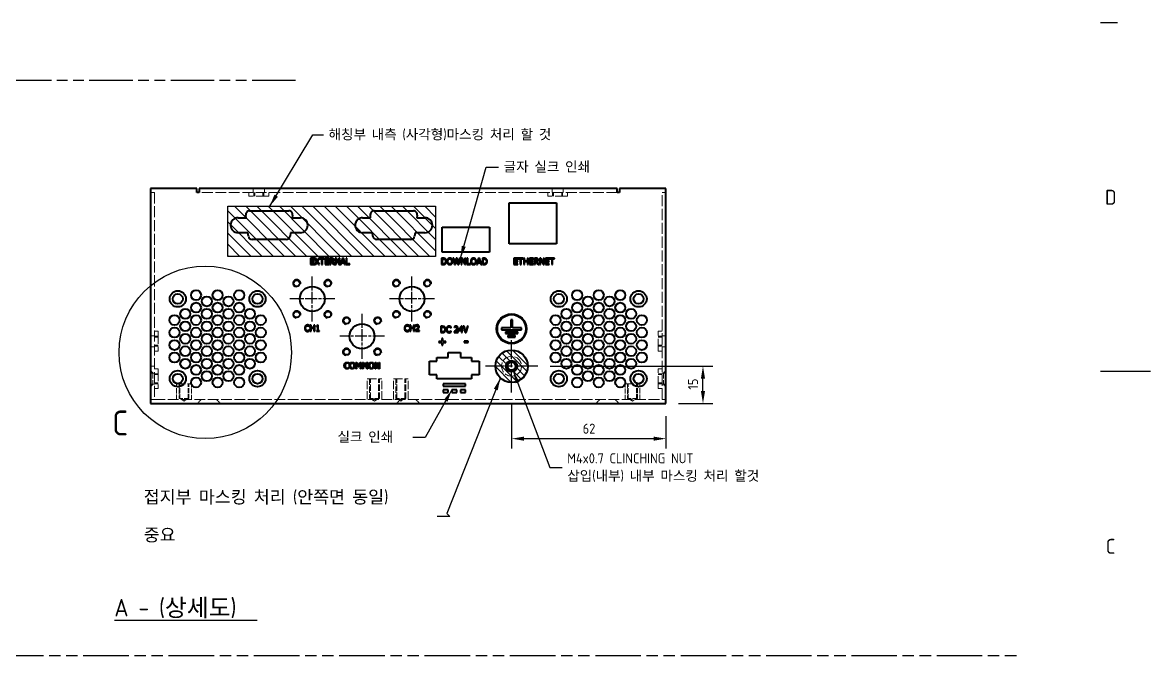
# Model space of a CAD drawing. Header units: millimetres. Extents: x 0 to 1188, y 0 to 840.
# Drawn here: x 735.2 to 1188, y 306.2 to 560 of the extents above; entities that cross this region are included whole.
import ezdxf

# ---------------------------------------------------------------- set-up
doc = ezdxf.new("R2010")
doc.units = ezdxf.units.MM
doc.header["$LTSCALE"] = 2
for name, pattern in [('CHAIN', [0.3543, 0.2362, -0.0295, 0.0591, -0.0295]), ('DASHED', [0.2067, 0.1654, -0.0413]), ('DOUBLE_DASH_CHAIN', [1.2403, 0.6614, -0.0827, 0.1654, -0.0827, 0.1654, -0.0827])]:
    doc.linetypes.add(name, pattern=pattern)
doc.layers.get('0').update_dxf_attribs({"color": 3, "lineweight": 25})
for name, color, linetype, lineweight in [('가려진 것(ISO)', 2, 'DASHED', 18), ('가시적인 것(ISO)', 3, 'Continuous', 40), ('가시적인 좁은 것(ISO)', 3, 'Continuous', 35), ('경계(ISO)', 7, 'Continuous', 25), ('기호(ISO)', 5, 'Continuous', 25), ('상세 경계(JIS)', 7, 'Continuous', 25), ('스케치 형상(ISO)', 3, 'Continuous', 25), ('중심 표식(ISO)', 1, 'Continuous', 25), ('치수(ISO)', 2, 'Continuous', 25), ('해치(ISO)', 7, 'Continuous', 18)]:
    doc.layers.add(name, color=color, linetype=linetype, lineweight=lineweight)
doc.styles.add('문자 텍스트_PSTEK_POSCO', font='isocp.shx')
doc.styles.add('부품번호텍스트_PSTEK_POSCO', font='isocp.shx')
doc.styles.add('치수 텍스트_PSTEK_POSCO', font='isocp.shx')
doc.styles.add('텍스트 스타일514', font='isocp.shx')
doc.dimstyles.new('치수_PSTEK_POSCO', dxfattribs={"dimscale": 2, "dimtxt": 2, "dimasz": 2.5, "dimexe": 2, "dimexo": 2.5, "dimgap": 1, "dimtad": 1, "dimrnd": 1e-08, "dimdsep": 46, "dimtxsty": '치수 텍스트_PSTEK_POSCO', "dimcen": 0.09, "dimdle": 10, "dimclrd": 7, "dimclre": 7, "dimclrt": 2, "dimadec": 1, "dimazin": 2, "dimtfac": 1, "dimtmove": 0, "dimatfit": 3, "dimfxl": 0, "dimtolj": 1, "dimlwd": -1, "dimlwe": -1, "dimarcsym": 0})
doc.dimstyles.new('치수_PSTEK_POSCO$7', dxfattribs={"dimscale": 2, "dimtxt": 2, "dimasz": 2.5, "dimexe": 2, "dimexo": 2.5, "dimgap": 1, "dimtad": 1, "dimrnd": 1e-08, "dimdsep": 46, "dimtxsty": '치수 텍스트_PSTEK_POSCO', "dimcen": 0.09, "dimdle": 10, "dimclrd": 7, "dimclre": 7, "dimclrt": 2, "dimadec": 1, "dimazin": 2, "dimtfac": 1, "dimtmove": 0, "dimatfit": 3, "dimfxl": 0, "dimtolj": 1, "dimlwd": -1, "dimlwe": -1, "dimarcsym": 0})

# ---------------------------------------------------------------- blocks, each defined once
blk = doc.blocks.new('경계 Default Border')
at = {"layer": '경계(ISO)'}
blk.add_line((584, 280), (587.4, 280), dxfattribs=at)
at = {"layer": '경계(ISO)', "flags": 128}
blk.add_lwpolyline([(594, 210), (584, 210)], dxfattribs=at)
at = {"layer": '경계(ISO)', "color": 2, "char_height": 3, "attachment_point": 7, "style": '문자 텍스트_PSTEK_POSCO'}
for s, insert in [('D', (584.88, 243.47)), ('C', (585.04, 173.47))]:
    blk.add_mtext(s, dxfattribs=dict(at, insert=insert))
blk = doc.blocks.new('*D49')
at = {"layer": 'Defpoints', "color": 0}
for p in [(931.51, 411.68), (993.51, 407.18), (993.51, 393.13)]:
    blk.add_point(p, dxfattribs=at)
at = {"layer": '치수(ISO)', "color": 7}
for p, q in [((931.51, 406.68), (931.51, 389.13)), ((993.51, 402.18), (993.51, 389.13)), ((936.51, 393.13), (988.51, 393.13))]:
    blk.add_line(p, q, dxfattribs=at)
for points in [[(936.51, 393.96), (936.51, 392.29), (931.51, 393.13)], [(988.51, 393.96), (988.51, 392.29), (993.51, 393.13)]]:
    blk.add_solid(points, dxfattribs=at)
at = {"layer": '치수(ISO)', "color": 2, "insert": (960.07, 397.13), "char_height": 4, "attachment_point": 4, "style": '치수 텍스트_PSTEK_POSCO'}
blk.add_mtext('\\A1;62', dxfattribs=at)
blk = doc.blocks.new('*D53')
at = {"layer": 'Defpoints', "color": 0}
for p in [(942.01, 422.18), (1008.36, 422.18), (993.51, 407.18)]:
    blk.add_point(p, dxfattribs=at)
at = {"layer": '치수(ISO)', "color": 7}
for p, q in [((947.01, 422.18), (1012.36, 422.18)), ((1008.36, 412.18), (1008.36, 417.18)), ((998.51, 407.18), (1012.36, 407.18))]:
    blk.add_line(p, q, dxfattribs=at)
for points in [[(1007.53, 417.18), (1009.19, 417.18), (1008.36, 422.18)], [(1007.53, 412.18), (1009.19, 412.18), (1008.36, 407.18)]]:
    blk.add_solid(points, dxfattribs=at)
at = {"layer": '치수(ISO)', "color": 2, "insert": (1004.36, 412.8), "char_height": 4, "attachment_point": 4, "rotation": 90, "style": '치수 텍스트_PSTEK_POSCO'}
blk.add_mtext('\\A1;15', dxfattribs=at)
blk = doc.blocks.new('2dDetail1')
at = {"layer": '상세 경계(JIS)'}
blk.add_circle((404.27, 213.87), 17.3, dxfattribs=at)
at = {"layer": '상세 경계(JIS)', "insert": (385.58, 197.21), "char_height": 5, "attachment_point": 7, "style": '부품번호텍스트_PSTEK_POSCO'}
blk.add_mtext('C', dxfattribs=at)

msp = doc.modelspace()

# ---------------------------------------------------------------- hatches: boundary and pattern name
at = {"layer": '해치(ISO)'}
h = msp.add_hatch(dxfattribs=at)
h.set_pattern_fill('ANSI31', color=100, scale=25.4, angle=90, style=0)
h.set_pattern_definition([(135, (0, 0), (-2.245064, -2.245064), [])])
h.paths.add_polyline_path([(901.021, 486.309), (901.021, 466.239), (817.596, 466.239), (817.596, 486.309)])
h = msp.add_hatch(dxfattribs=at)
h.set_pattern_fill('ANSI31', color=1, scale=15.24, angle=-90, style=0)
h.set_pattern_definition([(315, (0, 0), (1.3470384, 1.3470384), [])])
edge = h.paths.add_edge_path(flags=0)
edge.add_arc((931.512, 422.183), 2.25, 0, 360)
edge = h.paths.add_edge_path()
edge.add_arc((931.512, 422.183), 6.5, 0, 360)

# ---------------------------------------------------------------- linework, layer by layer
at = {"layer": '가려진 것(ISO)', "ltscale": 1.523657}
for p, q in [((788.112, 491.883), (786.512, 491.883)), ((827.762, 493.483), (827.762, 491.883)), ((832.262, 493.483), (832.262, 491.883)), ((947.762, 493.483), (947.762, 491.883)), ((952.262, 493.483), (952.262, 491.883)), ((993.512, 491.883), (991.912, 491.883)), ((788.112, 434.433), (786.512, 434.433)), ((993.512, 434.433), (991.912, 434.433)), ((788.112, 429.933), (786.512, 429.933)), ((993.512, 429.933), (991.912, 429.933)), ((786.512, 422.183), (788.112, 422.183)), ((991.912, 422.183), (993.512, 422.183)), ((788.112, 419.433), (786.512, 419.433)), ((993.512, 419.433), (991.912, 419.433)), ((788.112, 414.933), (786.512, 414.933)), ((993.512, 414.933), (991.912, 414.933)), ((786.512, 408.783), (788.112, 408.783)), ((991.912, 408.783), (993.512, 408.783))]:
    msp.add_line(p, q, dxfattribs=at)
at = {"layer": '가려진 것(ISO)', "ltscale": 13.401064}
for p, q in [((788.112, 491.883), (788.112, 408.783)), ((991.912, 408.783), (991.912, 491.883))]:
    msp.add_line(p, q, dxfattribs=at)
at = {"layer": '가려진 것(ISO)', "ltscale": 13.093622}
msp.add_line((973.912, 491.883), (806.112, 491.883), dxfattribs=at)
at = {"layer": '가려진 것(ISO)', "ltscale": 1.428422}
for p, q in [((826.012, 491.883), (826.012, 490.383)), ((828.012, 491.883), (828.012, 490.383)), ((828.391, 491.883), (828.391, 490.383)), ((831.633, 491.883), (831.633, 490.383)), ((832.012, 490.383), (832.012, 491.883)), ((834.012, 491.883), (834.012, 490.383)), ((946.012, 491.883), (946.012, 490.383)), ((948.012, 491.883), (948.012, 490.383)), ((948.391, 490.383), (948.391, 491.883)), ((951.633, 490.383), (951.633, 491.883)), ((952.012, 490.383), (952.012, 491.883)), ((954.012, 491.883), (954.012, 490.383)), ((788.112, 436.183), (789.612, 436.183)), ((991.912, 436.183), (990.412, 436.183)), ((789.612, 434.183), (788.112, 434.183)), ((788.112, 433.804), (789.612, 433.804)), ((788.112, 430.562), (789.612, 430.562)), ((788.112, 430.183), (789.612, 430.183)), ((991.912, 434.183), (990.412, 434.183)), ((990.412, 433.804), (991.912, 433.804)), ((990.412, 430.562), (991.912, 430.562)), ((990.412, 430.183), (991.912, 430.183)), ((788.112, 428.183), (789.612, 428.183)), ((991.912, 428.183), (990.412, 428.183)), ((788.112, 421.183), (789.612, 421.183)), ((991.912, 421.183), (990.412, 421.183)), ((789.612, 419.183), (788.112, 419.183)), ((788.112, 418.804), (789.612, 418.804)), ((991.912, 419.183), (990.412, 419.183)), ((990.412, 418.804), (991.912, 418.804)), ((788.112, 415.562), (789.612, 415.562)), ((788.112, 415.183), (789.612, 415.183)), ((788.112, 413.183), (789.612, 413.183)), ((990.412, 415.562), (991.912, 415.562)), ((990.412, 415.183), (991.912, 415.183)), ((991.912, 413.183), (990.412, 413.183))]:
    msp.add_line(p, q, dxfattribs=at)
at = {"layer": '가려진 것(ISO)', "ltscale": 15.198803}
for p, q in [((834.012, 490.383), (826.012, 490.383)), ((954.012, 490.383), (946.012, 490.383)), ((789.612, 436.183), (789.612, 428.183)), ((990.412, 428.183), (990.412, 436.183)), ((789.612, 421.183), (789.612, 413.183)), ((990.412, 413.183), (990.412, 421.183))]:
    msp.add_line(p, q, dxfattribs=at)
at = {"layer": '가려진 것(ISO)', "ltscale": 1.346724}
for p, q in [((787.512, 419.433), (786.512, 420.433)), ((992.512, 419.433), (993.512, 420.433)), ((787.512, 414.933), (786.512, 413.933)), ((992.512, 414.933), (993.512, 413.933))]:
    msp.add_line(p, q, dxfattribs=at)
at = {"layer": '가려진 것(ISO)', "ltscale": 6.731654}
for p, q in [((787.512, 419.433), (787.512, 414.933)), ((992.512, 419.433), (992.512, 414.933))]:
    msp.add_line(p, q, dxfattribs=at)
at = {"layer": '가려진 것(ISO)', "ltscale": 11.209118}
for p, q in [((873.562, 417.183), (879.462, 417.183)), ((884.062, 417.183), (889.962, 417.183))]:
    msp.add_line(p, q, dxfattribs=at)
at = {"layer": '가려진 것(ISO)', "ltscale": 10.159652}
for p, q in [((873.562, 408.783), (873.562, 417.183)), ((879.462, 408.783), (879.462, 417.183)), ((884.062, 408.783), (884.062, 417.183)), ((889.962, 408.783), (889.962, 417.183))]:
    msp.add_line(p, q, dxfattribs=at)
at = {"layer": '가려진 것(ISO)', "ltscale": 7.618686}
for p, q in [((874.512, 417.183), (874.512, 409.183)), ((874.891, 409.183), (874.891, 417.183)), ((878.133, 409.183), (878.133, 417.183)), ((878.512, 409.183), (878.512, 417.183)), ((885.012, 417.183), (885.012, 409.183)), ((885.391, 409.183), (885.391, 417.183)), ((888.633, 409.183), (888.633, 417.183)), ((889.012, 409.183), (889.012, 417.183))]:
    msp.add_line(p, q, dxfattribs=at)
at = {"layer": '가려진 것(ISO)', "ltscale": 10.574831}
for p, q in [((797.062, 415.183), (802.915, 415.183)), ((977.108, 415.183), (982.962, 415.183))]:
    msp.add_line(p, q, dxfattribs=at)
at = {"layer": '가려진 것(ISO)', "ltscale": 6.094929}
for p, q in [((797.062, 408.783), (797.062, 415.183)), ((982.962, 408.783), (982.962, 415.183))]:
    msp.add_line(p, q, dxfattribs=at)
at = {"layer": '가려진 것(ISO)', "ltscale": 5.71399}
for p, q in [((798.012, 415.183), (798.012, 409.183)), ((798.391, 409.183), (798.391, 415.183)), ((801.633, 409.183), (801.633, 415.183)), ((802.012, 409.183), (802.012, 415.183)), ((978.012, 415.183), (978.012, 409.183)), ((978.391, 409.183), (978.391, 415.183)), ((981.633, 409.183), (981.633, 415.183)), ((982.012, 409.183), (982.012, 415.183))]:
    msp.add_line(p, q, dxfattribs=at)
at = {"layer": '가려진 것(ISO)', "ltscale": 5.948133}
for p, q in [((802.962, 408.783), (802.962, 415.029)), ((977.062, 408.783), (977.062, 415.029))]:
    msp.add_line(p, q, dxfattribs=at)
at = {"layer": '가려진 것(ISO)', "ltscale": 12.973289}
msp.add_line((788.112, 408.783), (991.912, 408.783), dxfattribs=at)
at = {"layer": '가려진 것(ISO)', "ltscale": 5.983681}
for p, q in [((802.012, 409.183), (798.012, 409.183)), ((878.512, 409.183), (874.512, 409.183)), ((889.012, 409.183), (885.012, 409.183)), ((982.012, 409.183), (978.012, 409.183))]:
    msp.add_line(p, q, dxfattribs=at)
at = {"layer": '가려진 것(ISO)', "ltscale": 1.800898}
for p, q in [((800.012, 408.209), (798.391, 409.183)), ((800.012, 408.209), (801.633, 409.183)), ((876.512, 408.209), (874.891, 409.183)), ((876.512, 408.209), (878.133, 409.183)), ((887.012, 408.209), (885.391, 409.183)), ((887.012, 408.209), (888.633, 409.183)), ((980.012, 408.209), (978.391, 409.183)), ((980.012, 408.209), (981.633, 409.183))]:
    msp.add_line(p, q, dxfattribs=at)
at = {"layer": '가려진 것(ISO)', "ltscale": 2.154818}
for p, q in [((806.912, 408.783), (805.312, 407.183)), ((813.112, 408.783), (814.712, 407.183)), ((886.912, 408.783), (885.312, 407.183)), ((893.112, 408.783), (894.712, 407.183)), ((966.912, 408.783), (965.312, 407.183)), ((973.112, 408.783), (974.712, 407.183))]:
    msp.add_line(p, q, dxfattribs=at)
at = {"layer": '가려진 것(ISO)', "ltscale": 12.159042}
msp.add_circle((931.512, 422.183), 4, dxfattribs=at)
at = {"layer": '가시적인 것(ISO)'}
for p, q in [((805.112, 493.483), (786.512, 493.483)), ((786.512, 493.483), (786.512, 407.183)), ((805.112, 491.883), (805.112, 493.483)), ((806.112, 491.883), (805.112, 491.883)), ((806.112, 493.483), (806.112, 491.883)), ((973.912, 493.483), (806.112, 493.483)), ((973.912, 491.883), (973.912, 493.483)), ((974.912, 491.883), (973.912, 491.883)), ((974.912, 493.483), (974.912, 491.883)), ((993.512, 493.483), (974.912, 493.483)), ((993.512, 407.183), (993.512, 493.483)), ((930.612, 471.233), (930.612, 487.733)), ((930.612, 487.733), (949.612, 487.733)), ((949.612, 487.733), (949.612, 471.233)), ((821.712, 481.733), (824.946, 481.733)), ((824.946, 481.733), (824.816, 482.801)), ((826.305, 484.483), (842.118, 484.483)), ((843.607, 482.801), (843.477, 481.733)), ((843.477, 481.733), (846.712, 481.733)), ((871.712, 481.733), (874.946, 481.733)), ((874.946, 481.733), (874.816, 482.801)), ((876.305, 484.483), (892.118, 484.483)), ((893.607, 482.801), (893.477, 481.733)), ((893.477, 481.733), (896.712, 481.733)), ((825.677, 475.733), (821.712, 475.733)), ((825.851, 474.301), (825.677, 475.733)), ((842.746, 475.733), (842.572, 474.301)), ((846.712, 475.733), (842.746, 475.733)), ((875.677, 475.733), (871.712, 475.733)), ((875.851, 474.301), (875.677, 475.733)), ((892.746, 475.733), (892.572, 474.301)), ((896.712, 475.733), (892.746, 475.733)), ((903.612, 467.983), (903.612, 477.983)), ((903.612, 477.983), (922.612, 477.983)), ((922.612, 477.983), (922.612, 467.983)), ((841.083, 472.983), (827.34, 472.983)), ((891.083, 472.983), (877.34, 472.983)), ((949.612, 471.233), (930.612, 471.233)), ((922.612, 467.983), (903.612, 467.983)), ((852.298, 465.483), (850.734, 465.483)), ((850.734, 465.483), (850.734, 462.983)), ((850.734, 462.983), (852.298, 462.983)), ((851.066, 465.187), (852.298, 465.187)), ((851.066, 464.502), (851.066, 465.187)), ((852.215, 464.502), (851.066, 464.502)), ((851.066, 464.206), (852.215, 464.206)), ((851.066, 463.279), (851.066, 464.206)), ((852.298, 463.279), (851.066, 463.279)), ((852.215, 464.206), (852.215, 464.502)), ((852.298, 465.187), (852.298, 465.483)), ((852.298, 462.983), (852.298, 463.279)), ((853.22, 464.235), (852.424, 462.983)), ((852.424, 462.983), (852.782, 462.983)), ((852.448, 465.483), (853.22, 464.235)), ((852.829, 465.483), (852.448, 465.483)), ((852.782, 462.983), (853.402, 463.979)), ((853.425, 464.504), (852.829, 465.483)), ((853.402, 463.979), (854.01, 462.983)), ((854.032, 465.483), (853.425, 464.504)), ((853.609, 464.251), (854.391, 465.483)), ((854.391, 462.983), (853.609, 464.251)), ((854.01, 462.983), (854.391, 462.983)), ((854.391, 465.483), (854.032, 465.483)), ((854.403, 465.483), (854.403, 465.187)), ((856.413, 465.483), (854.403, 465.483)), ((854.403, 465.187), (855.242, 465.187)), ((855.242, 465.187), (855.242, 462.983)), ((855.242, 462.983), (855.574, 462.983)), ((855.574, 465.187), (856.413, 465.187)), ((855.574, 462.983), (855.574, 465.187)), ((856.413, 465.187), (856.413, 465.483)), ((858.23, 465.483), (856.666, 465.483)), ((856.666, 465.483), (856.666, 462.983)), ((856.666, 462.983), (858.23, 462.983)), ((856.998, 465.187), (858.23, 465.187)), ((856.998, 464.502), (856.998, 465.187)), ((858.147, 464.502), (856.998, 464.502)), ((856.998, 464.206), (858.147, 464.206)), ((856.998, 463.279), (856.998, 464.206)), ((858.23, 463.279), (856.998, 463.279)), ((858.147, 464.206), (858.147, 464.502)), ((858.23, 465.187), (858.23, 465.483)), ((858.23, 462.983), (858.23, 463.279)), ((858.595, 465.483), (858.595, 462.983)), ((859.239, 465.483), (858.595, 465.483)), ((858.595, 462.983), (858.927, 462.983)), ((858.927, 464.255), (858.927, 465.195)), ((858.927, 465.195), (859.257, 465.195)), ((859.219, 464.255), (858.927, 464.255)), ((858.927, 463.977), (859.308, 463.977)), ((858.927, 462.983), (858.927, 463.977)), ((859.308, 463.977), (860.098, 462.983)), ((860.53, 462.983), (859.64, 464.071)), ((860.098, 462.983), (860.53, 462.983)), ((860.728, 465.483), (860.728, 462.983)), ((861.2, 465.483), (860.728, 465.483)), ((860.728, 462.983), (861.038, 462.983)), ((861.038, 465.138), (862.144, 462.983)), ((861.038, 462.983), (861.038, 465.138)), ((862.207, 463.503), (861.2, 465.483)), ((862.144, 462.983), (862.517, 462.983)), ((862.207, 465.483), (862.207, 463.503)), ((862.517, 465.483), (862.207, 465.483)), ((862.517, 462.983), (862.517, 465.483)), ((863.597, 465.483), (862.754, 462.983)), ((862.754, 462.983), (863.09, 462.983)), ((863.09, 462.983), (863.317, 463.682)), ((863.317, 463.682), (864.271, 463.682)), ((863.408, 463.965), (863.793, 465.142)), ((864.18, 463.965), (863.408, 463.965)), ((864.006, 465.483), (863.597, 465.483)), ((863.793, 465.142), (864.18, 463.965)), ((864.849, 462.983), (864.006, 465.483)), ((864.271, 463.682), (864.498, 462.983)), ((864.498, 462.983), (864.849, 462.983)), ((865.086, 465.483), (865.086, 462.983)), ((865.418, 465.483), (865.086, 465.483)), ((865.086, 462.983), (866.534, 462.983)), ((865.418, 463.279), (865.418, 465.483)), ((866.534, 463.279), (865.418, 463.279)), ((866.534, 462.983), (866.534, 463.279)), ((903.416, 465.483), (903.416, 462.983)), ((903.986, 465.483), (903.416, 465.483)), ((903.416, 462.983), (903.992, 462.983)), ((903.749, 463.27), (903.749, 465.195)), ((903.749, 465.195), (904.002, 465.195)), ((904.002, 463.27), (903.749, 463.27)), ((907.973, 465.483), (908.611, 462.983)), ((908.315, 465.483), (907.973, 465.483)), ((908.817, 463.41), (908.315, 465.483)), ((908.611, 462.983), (908.979, 462.983)), ((909.316, 465.483), (908.817, 463.41)), ((908.979, 462.983), (909.474, 465.057)), ((909.654, 465.483), (909.316, 465.483)), ((909.474, 465.057), (909.982, 462.983)), ((910.157, 463.386), (909.654, 465.483)), ((909.982, 462.983), (910.355, 462.983)), ((910.657, 465.483), (910.157, 463.386)), ((910.355, 462.983), (910.983, 465.483)), ((910.983, 465.483), (910.657, 465.483)), ((911.281, 465.483), (911.281, 462.983)), ((911.753, 465.483), (911.281, 465.483)), ((911.281, 462.983), (911.591, 462.983)), ((911.591, 465.138), (912.697, 462.983)), ((911.591, 462.983), (911.591, 465.138)), ((912.76, 463.503), (911.753, 465.483)), ((912.697, 462.983), (913.07, 462.983)), ((912.76, 465.483), (912.76, 463.503)), ((913.07, 465.483), (912.76, 465.483)), ((913.07, 462.983), (913.07, 465.483)), ((913.576, 465.483), (913.576, 462.983)), ((913.909, 465.483), (913.576, 465.483)), ((913.576, 462.983), (915.025, 462.983)), ((913.909, 463.279), (913.909, 465.483)), ((915.025, 463.279), (913.909, 463.279)), ((915.025, 462.983), (915.025, 463.279)), ((918.293, 465.483), (917.45, 462.983)), ((917.45, 462.983), (917.786, 462.983)), ((917.786, 462.983), (918.013, 463.682)), ((918.013, 463.682), (918.967, 463.682)), ((918.104, 463.965), (918.489, 465.142)), ((918.876, 463.965), (918.104, 463.965)), ((918.702, 465.483), (918.293, 465.483)), ((918.489, 465.142), (918.876, 463.965)), ((919.545, 462.983), (918.702, 465.483)), ((918.967, 463.682), (919.194, 462.983)), ((919.194, 462.983), (919.545, 462.983)), ((919.782, 465.483), (919.782, 462.983)), ((920.351, 465.483), (919.782, 465.483)), ((919.782, 462.983), (920.357, 462.983)), ((920.114, 463.27), (920.114, 465.195)), ((920.114, 465.195), (920.367, 465.195)), ((920.367, 463.27), (920.114, 463.27)), ((934.052, 465.483), (932.488, 465.483)), ((932.488, 465.483), (932.488, 462.983)), ((932.488, 462.983), (934.052, 462.983)), ((932.82, 465.187), (934.052, 465.187)), ((932.82, 464.502), (932.82, 465.187)), ((933.969, 464.502), (932.82, 464.502)), ((932.82, 464.206), (933.969, 464.206)), ((932.82, 463.279), (932.82, 464.206)), ((934.052, 463.279), (932.82, 463.279)), ((933.969, 464.206), (933.969, 464.502)), ((934.052, 465.187), (934.052, 465.483)), ((934.052, 462.983), (934.052, 463.279)), ((934.161, 465.483), (934.161, 465.187)), ((936.171, 465.483), (934.161, 465.483)), ((934.161, 465.187), (935, 465.187)), ((935, 465.187), (935, 462.983)), ((935, 462.983), (935.332, 462.983)), ((935.332, 465.187), (936.171, 465.187)), ((935.332, 462.983), (935.332, 465.187)), ((936.171, 465.187), (936.171, 465.483)), ((936.424, 465.483), (936.424, 462.983)), ((936.757, 465.483), (936.424, 465.483)), ((936.424, 462.983), (936.757, 462.983)), ((936.757, 464.502), (936.757, 465.483)), ((937.907, 464.502), (936.757, 464.502)), ((936.757, 464.206), (937.907, 464.206)), ((936.757, 462.983), (936.757, 464.206)), ((937.907, 465.483), (937.907, 464.502)), ((938.24, 465.483), (937.907, 465.483)), ((937.907, 464.206), (937.907, 462.983)), ((937.907, 462.983), (938.24, 462.983)), ((938.24, 462.983), (938.24, 465.483)), ((940.31, 465.483), (938.746, 465.483)), ((938.746, 465.483), (938.746, 462.983)), ((938.746, 462.983), (940.31, 462.983)), ((939.078, 465.187), (940.31, 465.187)), ((939.078, 464.502), (939.078, 465.187)), ((940.227, 464.502), (939.078, 464.502)), ((939.078, 464.206), (940.227, 464.206)), ((939.078, 463.279), (939.078, 464.206)), ((940.31, 463.279), (939.078, 463.279)), ((940.227, 464.206), (940.227, 464.502)), ((940.31, 465.187), (940.31, 465.483)), ((940.31, 462.983), (940.31, 463.279)), ((940.675, 465.483), (940.675, 462.983)), ((941.319, 465.483), (940.675, 465.483)), ((940.675, 462.983), (941.007, 462.983)), ((941.007, 464.255), (941.007, 465.195)), ((941.007, 465.195), (941.337, 465.195)), ((941.299, 464.255), (941.007, 464.255)), ((941.007, 463.977), (941.388, 463.977)), ((941.007, 462.983), (941.007, 463.977)), ((941.388, 463.977), (942.178, 462.983)), ((942.61, 462.983), (941.72, 464.071)), ((942.178, 462.983), (942.61, 462.983)), ((942.808, 465.483), (942.808, 462.983)), ((943.28, 465.483), (942.808, 465.483)), ((942.808, 462.983), (943.118, 462.983)), ((943.118, 465.138), (944.224, 462.983)), ((943.118, 462.983), (943.118, 465.138)), ((944.287, 463.503), (943.28, 465.483)), ((944.224, 462.983), (944.597, 462.983)), ((944.287, 465.483), (944.287, 463.503)), ((944.597, 465.483), (944.287, 465.483)), ((944.597, 462.983), (944.597, 465.483)), ((946.667, 465.483), (945.103, 465.483)), ((945.103, 465.483), (945.103, 462.983)), ((945.103, 462.983), (946.667, 462.983)), ((945.436, 465.187), (946.667, 465.187)), ((945.436, 464.502), (945.436, 465.187)), ((946.584, 464.502), (945.436, 464.502)), ((945.436, 464.206), (946.584, 464.206)), ((945.436, 463.279), (945.436, 464.206)), ((946.667, 463.279), (945.436, 463.279)), ((946.584, 464.206), (946.584, 464.502)), ((946.667, 465.187), (946.667, 465.483)), ((946.667, 462.983), (946.667, 463.279)), ((946.777, 465.483), (946.777, 465.187)), ((948.787, 465.483), (946.777, 465.483)), ((946.777, 465.187), (947.616, 465.187)), ((947.616, 465.187), (947.616, 462.983)), ((947.616, 462.983), (947.948, 462.983)), ((947.948, 465.187), (948.787, 465.187)), ((947.948, 462.983), (947.948, 465.187)), ((948.787, 465.187), (948.787, 465.483)), ((931.162, 440.833), (931.162, 437.533)), ((931.862, 440.833), (931.162, 440.833)), ((931.862, 437.533), (931.862, 440.833)), ((850.362, 438.115), (850.388, 438.115)), ((850.388, 436.75), (850.364, 436.75)), ((850.388, 438.115), (850.388, 438.517)), ((850.388, 436.353), (850.388, 436.75)), ((850.698, 438.683), (850.698, 436.183)), ((851.031, 438.683), (850.698, 438.683)), ((850.698, 436.183), (851.031, 436.183)), ((851.031, 437.702), (851.031, 438.683)), ((852.181, 437.702), (851.031, 437.702)), ((851.031, 437.406), (852.181, 437.406)), ((851.031, 436.183), (851.031, 437.406)), ((852.181, 438.683), (852.181, 437.702)), ((852.514, 438.683), (852.181, 438.683)), ((852.181, 437.406), (852.181, 436.183)), ((852.181, 436.183), (852.514, 436.183)), ((852.514, 436.183), (852.514, 438.683)), ((853.146, 438.342), (853.146, 438.113)), ((853.146, 438.113), (853.599, 438.113)), ((853.146, 436.438), (853.146, 436.183)), ((853.599, 436.438), (853.146, 436.438)), ((853.146, 436.183), (854.365, 436.183)), ((853.599, 438.113), (853.599, 436.438)), ((853.922, 438.691), (853.662, 438.691)), ((853.922, 436.438), (853.922, 438.691)), ((854.365, 436.438), (853.922, 436.438)), ((854.365, 436.183), (854.365, 436.438)), ((890.362, 438.111), (890.388, 438.111)), ((890.388, 436.746), (890.364, 436.746)), ((890.388, 438.111), (890.388, 438.513)), ((890.388, 436.349), (890.388, 436.746)), ((890.698, 438.679), (890.698, 436.179)), ((891.031, 438.679), (890.698, 438.679)), ((890.698, 436.179), (891.031, 436.179)), ((891.031, 437.698), (891.031, 438.679)), ((892.181, 437.698), (891.031, 437.698)), ((891.031, 437.402), (892.181, 437.402)), ((891.031, 436.179), (891.031, 437.402)), ((892.181, 438.679), (892.181, 437.698)), ((892.514, 438.679), (892.181, 438.679)), ((892.181, 437.402), (892.181, 436.179)), ((892.181, 436.179), (892.514, 436.179)), ((892.514, 436.179), (892.514, 438.679)), ((892.949, 436.533), (892.949, 436.179)), ((892.949, 436.179), (894.491, 436.179)), ((893.002, 438.581), (893.002, 438.225)), ((893.002, 438.225), (893.02, 438.225)), ((894.491, 436.468), (893.263, 436.468)), ((894.491, 436.179), (894.491, 436.468)), ((903.114, 438.179), (903.114, 435.679)), ((903.683, 438.179), (903.114, 438.179)), ((903.114, 435.679), (903.689, 435.679)), ((903.446, 435.966), (903.446, 437.891)), ((903.446, 437.891), (903.699, 437.891)), ((903.699, 435.966), (903.446, 435.966)), ((907.174, 437.611), (907.2, 437.611)), ((907.2, 436.246), (907.176, 436.246)), ((907.2, 437.611), (907.2, 438.013)), ((907.2, 435.849), (907.2, 436.246)), ((908.513, 436.033), (908.513, 435.679)), ((908.513, 435.679), (910.054, 435.679)), ((908.565, 438.081), (908.565, 437.725)), ((908.565, 437.725), (908.584, 437.725)), ((910.054, 435.968), (908.827, 435.968)), ((910.054, 435.679), (910.054, 435.968)), ((911.392, 438.179), (910.273, 436.89)), ((910.273, 436.89), (910.273, 436.538)), ((910.273, 436.538), (911.377, 436.538)), ((910.537, 436.807), (911.377, 437.784)), ((911.377, 436.807), (910.537, 436.807)), ((911.377, 437.784), (911.377, 436.807)), ((911.377, 436.538), (911.377, 435.679)), ((911.377, 435.679), (911.699, 435.679)), ((911.699, 438.179), (911.392, 438.179)), ((911.699, 436.807), (911.699, 438.179)), ((911.997, 436.807), (911.699, 436.807)), ((911.699, 435.679), (911.699, 436.538)), ((911.699, 436.538), (911.997, 436.538)), ((911.997, 436.538), (911.997, 436.807)), ((912.068, 438.179), (912.929, 435.679)), ((912.425, 438.179), (912.068, 438.179)), ((913.118, 436.102), (912.425, 438.179)), ((912.929, 435.679), (913.288, 435.679)), ((913.811, 438.179), (913.118, 436.102)), ((913.288, 435.679), (914.149, 438.179)), ((914.149, 438.179), (913.811, 438.179)), ((927.512, 437.533), (927.512, 436.833)), ((931.162, 437.533), (927.512, 437.533)), ((927.512, 436.833), (935.512, 436.833)), ((929.012, 436.033), (929.012, 435.333)), ((934.012, 436.033), (929.012, 436.033)), ((929.012, 435.333), (934.012, 435.333)), ((935.512, 437.533), (931.862, 437.533)), ((934.012, 435.333), (934.012, 436.033)), ((935.512, 436.833), (935.512, 437.533)), ((902.367, 432.121), (902.367, 431.744)), ((903.552, 432.121), (902.367, 432.121)), ((902.367, 431.744), (903.552, 431.744)), ((903.552, 433.307), (903.552, 432.121)), ((903.944, 433.307), (903.552, 433.307)), ((903.552, 431.744), (903.552, 430.559)), ((903.552, 430.559), (903.944, 430.559)), ((903.944, 432.121), (903.944, 433.307)), ((905.129, 432.121), (903.944, 432.121)), ((903.944, 430.559), (903.944, 431.744)), ((903.944, 431.744), (905.129, 431.744)), ((905.129, 431.744), (905.129, 432.121)), ((912.521, 432.176), (912.521, 431.69)), ((914.035, 432.176), (912.521, 432.176)), ((912.521, 431.69), (914.035, 431.69)), ((914.035, 431.69), (914.035, 432.176)), ((930.012, 434.533), (930.012, 433.833)), ((933.012, 434.533), (930.012, 434.533)), ((930.012, 433.833), (933.012, 433.833)), ((933.012, 433.833), (933.012, 434.533)), ((901.562, 424.183), (901.562, 425.683)), ((901.562, 425.683), (906.012, 425.683)), ((906.012, 425.683), (906.012, 427.683)), ((906.012, 427.683), (911.012, 427.683)), ((911.012, 427.683), (911.012, 425.683)), ((911.012, 425.683), (915.462, 425.683)), ((915.462, 425.683), (915.462, 424.183)), ((866.256, 423.115), (866.23, 423.115)), ((866.232, 421.75), (866.256, 421.75)), ((866.256, 423.517), (866.256, 423.115)), ((866.256, 421.75), (866.256, 421.353)), ((869, 421.183), (869, 423.683)), ((869, 423.683), (869.453, 423.683)), ((869.309, 421.183), (869, 421.183)), ((869.956, 421.872), (869.309, 423.336)), ((869.309, 423.336), (869.309, 421.183)), ((869.453, 423.683), (870.077, 422.291)), ((870.158, 421.872), (869.956, 421.872)), ((870.077, 422.291), (870.681, 423.683)), ((870.811, 423.336), (870.158, 421.872)), ((870.681, 423.683), (871.143, 423.683)), ((870.811, 421.183), (870.811, 423.336)), ((871.143, 421.183), (870.811, 421.183)), ((871.143, 423.683), (871.143, 421.183)), ((871.649, 421.183), (871.649, 423.683)), ((871.649, 423.683), (872.103, 423.683)), ((871.959, 421.183), (871.649, 421.183)), ((872.606, 421.872), (871.959, 423.336)), ((871.959, 423.336), (871.959, 421.183)), ((872.103, 423.683), (872.727, 422.291)), ((872.808, 421.872), (872.606, 421.872)), ((872.727, 422.291), (873.331, 423.683)), ((873.461, 423.336), (872.808, 421.872)), ((873.331, 423.683), (873.793, 423.683)), ((873.461, 421.183), (873.461, 423.336)), ((873.793, 421.183), (873.461, 421.183)), ((873.793, 423.683), (873.793, 421.183)), ((876.733, 421.183), (876.733, 423.683)), ((876.733, 423.683), (877.205, 423.683)), ((877.042, 421.183), (876.733, 421.183)), ((878.149, 421.183), (877.042, 423.338)), ((877.042, 423.338), (877.042, 421.183)), ((877.205, 423.683), (878.211, 421.703)), ((878.521, 421.183), (878.149, 421.183)), ((878.211, 421.703), (878.211, 423.683)), ((878.211, 423.683), (878.521, 423.683)), ((878.521, 423.683), (878.521, 421.183)), ((898.562, 418.683), (898.562, 424.183)), ((898.562, 424.183), (901.562, 424.183)), ((915.462, 424.183), (918.462, 424.183)), ((918.462, 424.183), (918.462, 418.683)), ((901.562, 418.683), (898.562, 418.683)), ((901.562, 417.183), (901.562, 418.683)), ((915.462, 417.183), (901.562, 417.183)), ((918.462, 418.683), (915.462, 418.683)), ((915.462, 418.683), (915.462, 417.183)), ((802.915, 415.183), (802.962, 415.183)), ((802.962, 415.029), (802.962, 415.183)), ((904.012, 415.183), (904.012, 414.183)), ((913.012, 415.183), (904.012, 415.183)), ((904.012, 414.183), (913.012, 414.183)), ((904.012, 412.683), (904.012, 411.683)), ((906.012, 412.683), (904.012, 412.683)), ((906.012, 411.683), (906.012, 412.683)), ((907.512, 412.683), (907.512, 411.683)), ((909.512, 412.683), (907.512, 412.683)), ((909.512, 411.683), (909.512, 412.683)), ((911.012, 412.683), (911.012, 411.683)), ((913.012, 412.683), (911.012, 412.683)), ((913.012, 414.183), (913.012, 415.183)), ((913.012, 411.683), (913.012, 412.683)), ((977.062, 415.183), (977.108, 415.183)), ((977.062, 415.029), (977.062, 415.183)), ((904.012, 411.683), (906.012, 411.683)), ((907.512, 411.683), (909.512, 411.683)), ((911.012, 411.683), (913.012, 411.683)), ((786.512, 407.183), (993.512, 407.183))]:
    msp.add_line(p, q, dxfattribs=at)
for centre, radius in [((845.262, 455.433), 1.23), ((851.512, 449.183), 5), ((857.762, 455.433), 1.23), ((885.262, 455.433), 1.23), ((891.512, 449.183), 5), ((897.762, 455.433), 1.23), ((797.512, 449.183), 3.25), ((797.512, 449.183), 2), ((804.852, 450.683), 2), ((809.182, 448.183), 2), ((813.512, 450.683), 2), ((817.842, 448.183), 2), ((822.172, 450.683), 2), ((829.512, 449.183), 3.25), ((829.512, 449.183), 2), ((950.512, 449.183), 3.25), ((950.512, 449.183), 2), ((957.852, 450.683), 2), ((962.182, 448.183), 2), ((966.512, 450.683), 2), ((970.842, 448.183), 2), ((975.172, 450.683), 2), ((982.512, 449.183), 3.25), ((982.512, 449.183), 2), ((800.522, 443.183), 2), ((804.852, 445.683), 2), ((809.182, 443.183), 2), ((813.512, 445.683), 2), ((817.842, 443.183), 2), ((822.172, 445.683), 2), ((826.502, 443.183), 2), ((845.262, 442.933), 1.23), ((857.762, 442.933), 1.23), ((885.262, 442.933), 1.23), ((897.762, 442.933), 1.23), ((953.522, 443.183), 2), ((957.852, 445.683), 2), ((962.182, 443.183), 2), ((966.512, 445.683), 2), ((970.842, 443.183), 2), ((975.172, 445.683), 2), ((979.502, 443.183), 2), ((796.192, 440.683), 2), ((800.522, 438.183), 2), ((804.852, 440.683), 2), ((809.182, 438.183), 2), ((813.512, 440.683), 2), ((817.842, 438.183), 2), ((822.172, 440.683), 2), ((826.502, 438.183), 2), ((830.832, 440.683), 2), ((865.262, 440.433), 1.23), ((877.762, 440.433), 1.23), ((931.512, 437.183), 6), ((931.512, 437.183), 5.7), ((949.192, 440.683), 2), ((953.522, 438.183), 2), ((957.852, 440.683), 2), ((962.182, 438.183), 2), ((966.512, 440.683), 2), ((970.842, 438.183), 2), ((975.172, 440.683), 2), ((979.502, 438.183), 2), ((983.832, 440.683), 2), ((796.192, 435.683), 2), ((800.522, 433.183), 2), ((804.852, 435.683), 2), ((809.182, 433.183), 2), ((813.512, 435.683), 2), ((817.842, 433.183), 2), ((822.172, 435.683), 2), ((826.502, 433.183), 2), ((830.832, 435.683), 2), ((871.512, 434.183), 5), ((949.192, 435.683), 2), ((953.522, 433.183), 2), ((957.852, 435.683), 2), ((962.182, 433.183), 2), ((966.512, 435.683), 2), ((970.842, 433.183), 2), ((975.172, 435.683), 2), ((979.502, 433.183), 2), ((983.832, 435.683), 2), ((796.192, 430.683), 2), ((800.522, 428.183), 2), ((804.852, 430.683), 2), ((809.182, 428.183), 2), ((813.512, 430.683), 2), ((817.842, 428.183), 2), ((822.172, 430.683), 2), ((826.502, 428.183), 2), ((830.832, 430.683), 2), ((949.192, 430.683), 2), ((953.522, 428.183), 2), ((957.852, 430.683), 2), ((962.182, 428.183), 2), ((966.512, 430.683), 2), ((970.842, 428.183), 2), ((975.172, 430.683), 2), ((979.502, 428.183), 2), ((983.832, 430.683), 2), ((796.192, 425.683), 2), ((804.852, 425.683), 2), ((813.512, 425.683), 2), ((822.172, 425.683), 2), ((830.832, 425.683), 2), ((865.262, 427.933), 1.23), ((877.762, 427.933), 1.23), ((931.512, 422.183), 6.5), ((949.192, 425.683), 2), ((957.852, 425.683), 2), ((966.512, 425.683), 2), ((975.172, 425.683), 2), ((983.832, 425.683), 2), ((800.522, 423.183), 2), ((804.852, 420.683), 2), ((809.182, 423.183), 2), ((813.512, 420.683), 2), ((817.842, 423.183), 2), ((822.172, 420.683), 2), ((826.502, 423.183), 2), ((931.512, 422.183), 2.25), ((931.512, 422.183), 1.621), ((953.522, 423.183), 2), ((957.852, 420.683), 2), ((962.182, 423.183), 2), ((966.512, 420.683), 2), ((970.842, 423.183), 2), ((975.172, 420.683), 2), ((979.502, 423.183), 2), ((797.512, 417.183), 3.25), ((797.512, 417.183), 2), ((804.852, 415.683), 2), ((809.182, 418.183), 2), ((813.512, 415.683), 2), ((817.842, 418.183), 2), ((822.172, 415.683), 2), ((829.512, 417.183), 3.25), ((829.512, 417.183), 2), ((950.512, 417.183), 3.25), ((950.512, 417.183), 2), ((957.852, 415.683), 2), ((962.182, 418.183), 2), ((966.512, 415.683), 2), ((970.842, 418.183), 2), ((975.172, 415.683), 2), ((982.512, 417.183), 3.25), ((982.512, 417.183), 2)]:
    msp.add_circle(centre, radius, dxfattribs=at)
for centre, radius, start, end in [((821.712, 478.733), 3, 90, 270), ((826.305, 482.983), 1.5, 90, 186.94098), ((842.118, 482.983), 1.5, 353.05902, 90), ((846.712, 478.733), 3, 270, 90), ((871.712, 478.733), 3, 90, 270), ((876.305, 482.983), 1.5, 90, 186.94098), ((892.118, 482.983), 1.5, 353.05902, 90), ((896.712, 478.733), 3, 270, 90), ((827.34, 474.483), 1.5, 186.94098, 270), ((841.083, 474.483), 1.5, 270, 353.05902), ((877.34, 474.483), 1.5, 186.94098, 270), ((891.083, 474.483), 1.5, 270, 353.05902)]:
    msp.add_arc(centre, radius, start, end, dxfattribs=at)
for points in [[(859.671, 464.385), (859.592, 464.306), (859.363, 464.255), (859.219, 464.255)], [(859.875, 465.351), (859.743, 465.436), (859.454, 465.483), (859.239, 465.483)], [(859.257, 465.195), (859.395, 465.195), (859.583, 465.157), (859.654, 465.11)], [(859.64, 464.071), (859.879, 464.16), (860.159, 464.531), (860.159, 464.804)], [(859.654, 465.11), (859.735, 465.055), (859.812, 464.887), (859.812, 464.778)], [(859.812, 464.778), (859.812, 464.648), (859.743, 464.454), (859.671, 464.385)], [(860.159, 464.804), (860.159, 465.001), (860.007, 465.266), (859.875, 465.351)], [(904.881, 465.284), (904.739, 465.377), (904.338, 465.483), (903.986, 465.483)], [(903.992, 462.983), (904.296, 462.983), (904.687, 463.064), (904.877, 463.183)], [(904.002, 465.195), (904.227, 465.195), (904.528, 465.124), (904.662, 465.045)], [(904.693, 463.437), (904.557, 463.341), (904.223, 463.27), (904.002, 463.27)], [(904.662, 465.045), (904.851, 464.93), (905.041, 464.522), (905.041, 464.235)], [(905.041, 464.235), (905.041, 463.943), (904.867, 463.554), (904.693, 463.437)], [(904.877, 463.183), (905.11, 463.337), (905.387, 463.888), (905.387, 464.231)], [(905.387, 464.231), (905.387, 464.595), (905.122, 465.124), (904.881, 465.284)], [(905.906, 465.197), (905.762, 465.025), (905.606, 464.547), (905.606, 464.233)], [(905.606, 464.233), (905.606, 463.925), (905.76, 463.437), (905.904, 463.27)], [(905.904, 463.27), (906.052, 463.102), (906.457, 462.93), (906.71, 462.93)], [(906.71, 465.535), (906.459, 465.535), (906.052, 465.363), (905.906, 465.197)], [(905.953, 464.233), (905.953, 464.476), (906.058, 464.861), (906.157, 464.988)], [(906.712, 463.218), (906.366, 463.218), (905.953, 463.74), (905.953, 464.233)], [(906.157, 464.988), (906.261, 465.122), (906.532, 465.248), (906.712, 465.248)], [(907.517, 465.197), (907.375, 465.357), (906.966, 465.535), (906.71, 465.535)], [(906.71, 462.93), (906.956, 462.93), (907.363, 463.096), (907.517, 463.27)], [(906.712, 465.248), (906.887, 465.248), (907.166, 465.118), (907.266, 464.988)], [(907.47, 464.233), (907.47, 463.74), (907.059, 463.218), (906.712, 463.218)], [(907.266, 464.988), (907.363, 464.863), (907.47, 464.48), (907.47, 464.233)], [(907.817, 464.233), (907.817, 464.545), (907.659, 465.031), (907.517, 465.197)], [(907.517, 463.27), (907.663, 463.437), (907.817, 463.929), (907.817, 464.233)], [(915.444, 465.197), (915.3, 465.025), (915.144, 464.547), (915.144, 464.233)], [(915.144, 464.233), (915.144, 463.925), (915.298, 463.437), (915.442, 463.27)], [(915.442, 463.27), (915.59, 463.102), (915.995, 462.93), (916.249, 462.93)], [(916.249, 465.535), (915.997, 465.535), (915.59, 465.363), (915.444, 465.197)], [(915.491, 464.233), (915.491, 464.476), (915.596, 464.861), (915.695, 464.988)], [(916.251, 463.218), (915.904, 463.218), (915.491, 463.74), (915.491, 464.233)], [(915.695, 464.988), (915.799, 465.122), (916.07, 465.248), (916.251, 465.248)], [(917.055, 465.197), (916.913, 465.357), (916.504, 465.535), (916.249, 465.535)], [(916.249, 462.93), (916.494, 462.93), (916.901, 463.096), (917.055, 463.27)], [(916.251, 465.248), (916.425, 465.248), (916.704, 465.118), (916.804, 464.988)], [(917.008, 464.233), (917.008, 463.74), (916.597, 463.218), (916.251, 463.218)], [(916.804, 464.988), (916.901, 464.863), (917.008, 464.48), (917.008, 464.233)], [(917.355, 464.233), (917.355, 464.545), (917.197, 465.031), (917.055, 465.197)], [(917.055, 463.27), (917.201, 463.437), (917.355, 463.929), (917.355, 464.233)], [(921.246, 465.284), (921.105, 465.377), (920.704, 465.483), (920.351, 465.483)], [(920.357, 462.983), (920.661, 462.983), (921.052, 463.064), (921.242, 463.183)], [(920.367, 465.195), (920.592, 465.195), (920.894, 465.124), (921.028, 465.045)], [(921.058, 463.437), (920.922, 463.341), (920.588, 463.27), (920.367, 463.27)], [(921.028, 465.045), (921.216, 464.93), (921.407, 464.522), (921.407, 464.235)], [(921.407, 464.235), (921.407, 463.943), (921.232, 463.554), (921.058, 463.437)], [(921.242, 463.183), (921.475, 463.337), (921.753, 463.888), (921.753, 464.231)], [(921.753, 464.231), (921.753, 464.595), (921.488, 465.124), (921.246, 465.284)], [(941.751, 464.385), (941.672, 464.306), (941.443, 464.255), (941.299, 464.255)], [(941.955, 465.351), (941.823, 465.436), (941.534, 465.483), (941.319, 465.483)], [(941.337, 465.195), (941.475, 465.195), (941.663, 465.157), (941.734, 465.11)], [(941.72, 464.071), (941.959, 464.16), (942.239, 464.531), (942.239, 464.804)], [(941.734, 465.11), (941.815, 465.055), (941.892, 464.887), (941.892, 464.778)], [(941.892, 464.778), (941.892, 464.648), (941.823, 464.454), (941.751, 464.385)], [(942.239, 464.804), (942.239, 465.001), (942.087, 465.266), (941.955, 465.351)], [(848.804, 438.383), (848.652, 438.211), (848.492, 437.745), (848.492, 437.431)], [(848.492, 437.431), (848.492, 437.115), (848.656, 436.628), (848.806, 436.466)], [(849.616, 438.727), (849.363, 438.727), (848.954, 438.551), (848.804, 438.383)], [(848.806, 436.466), (848.956, 436.302), (849.367, 436.138), (849.61, 436.138)], [(848.838, 437.431), (848.838, 437.672), (848.956, 438.059), (849.061, 438.186)], [(849.069, 436.675), (848.962, 436.803), (848.838, 437.173), (848.838, 437.431)], [(849.061, 438.186), (849.169, 438.312), (849.454, 438.444), (849.614, 438.444)], [(849.614, 436.426), (849.456, 436.426), (849.175, 436.551), (849.069, 436.675)], [(849.61, 436.138), (849.76, 436.138), (849.947, 436.175), (850.056, 436.211)], [(849.614, 438.444), (849.76, 438.444), (849.985, 438.377), (850.08, 438.324)], [(850.099, 436.549), (850.003, 436.497), (849.758, 436.426), (849.614, 436.426)], [(850.056, 438.662), (849.963, 438.691), (849.742, 438.727), (849.616, 438.727)], [(850.388, 438.517), (850.305, 438.561), (850.137, 438.636), (850.056, 438.662)], [(850.056, 436.211), (850.159, 436.243), (850.305, 436.314), (850.388, 436.353)], [(850.08, 438.324), (850.18, 438.269), (850.317, 438.156), (850.362, 438.115)], [(850.364, 436.75), (850.326, 436.711), (850.19, 436.602), (850.099, 436.549)], [(853.662, 438.691), (853.646, 438.488), (853.403, 438.342), (853.146, 438.342)], [(888.804, 438.379), (888.652, 438.207), (888.492, 437.741), (888.492, 437.427)], [(888.492, 437.427), (888.492, 437.111), (888.656, 436.624), (888.806, 436.462)], [(889.616, 438.723), (889.363, 438.723), (888.954, 438.547), (888.804, 438.379)], [(888.806, 436.462), (888.956, 436.298), (889.367, 436.134), (889.61, 436.134)], [(888.838, 437.427), (888.838, 437.668), (888.956, 438.055), (889.061, 438.182)], [(889.069, 436.671), (888.962, 436.799), (888.838, 437.169), (888.838, 437.427)], [(889.061, 438.182), (889.169, 438.308), (889.454, 438.44), (889.614, 438.44)], [(889.614, 436.422), (889.456, 436.422), (889.175, 436.547), (889.069, 436.671)], [(889.61, 436.134), (889.76, 436.134), (889.947, 436.171), (890.056, 436.207)], [(889.614, 438.44), (889.76, 438.44), (889.985, 438.373), (890.08, 438.32)], [(890.099, 436.545), (890.003, 436.493), (889.758, 436.422), (889.614, 436.422)], [(890.056, 438.658), (889.963, 438.687), (889.742, 438.723), (889.616, 438.723)], [(890.388, 438.513), (890.305, 438.557), (890.137, 438.632), (890.056, 438.658)], [(890.056, 436.207), (890.159, 436.239), (890.305, 436.31), (890.388, 436.349)], [(890.08, 438.32), (890.18, 438.265), (890.317, 438.152), (890.362, 438.111)], [(890.364, 436.746), (890.326, 436.707), (890.19, 436.598), (890.099, 436.545)], [(893.553, 437.135), (893.411, 436.979), (893.115, 436.689), (892.949, 436.533)], [(893.642, 438.731), (893.476, 438.731), (893.105, 438.632), (893.002, 438.581)], [(893.02, 438.225), (893.061, 438.253), (893.192, 438.334), (893.263, 438.363)], [(893.263, 438.363), (893.346, 438.397), (893.528, 438.442), (893.618, 438.442)], [(893.263, 436.468), (893.379, 436.576), (893.766, 436.944), (893.924, 437.117)], [(894.047, 438.026), (894.047, 437.826), (893.838, 437.449), (893.553, 437.135)], [(893.618, 438.442), (893.711, 438.442), (893.865, 438.391), (893.924, 438.34)], [(894.387, 438.045), (894.387, 438.361), (893.992, 438.731), (893.642, 438.731)], [(893.924, 438.34), (893.982, 438.29), (894.047, 438.132), (894.047, 438.026)], [(893.924, 437.117), (894.021, 437.22), (894.197, 437.435), (894.258, 437.544)], [(894.258, 437.544), (894.319, 437.649), (894.387, 437.897), (894.387, 438.045)], [(904.578, 437.98), (904.437, 438.073), (904.035, 438.179), (903.683, 438.179)], [(903.689, 435.679), (903.993, 435.679), (904.384, 435.76), (904.574, 435.879)], [(903.699, 437.891), (903.924, 437.891), (904.226, 437.82), (904.36, 437.741)], [(904.39, 436.132), (904.254, 436.037), (903.92, 435.966), (903.699, 435.966)], [(904.36, 437.741), (904.548, 437.626), (904.738, 437.218), (904.738, 436.931)], [(904.738, 436.931), (904.738, 436.639), (904.564, 436.25), (904.39, 436.132)], [(904.574, 435.879), (904.807, 436.033), (905.085, 436.584), (905.085, 436.927)], [(905.085, 436.927), (905.085, 437.291), (904.819, 437.82), (904.578, 437.98)], [(905.616, 437.879), (905.464, 437.707), (905.304, 437.241), (905.304, 436.927)], [(905.304, 436.927), (905.304, 436.611), (905.468, 436.124), (905.618, 435.962)], [(906.428, 438.223), (906.175, 438.223), (905.766, 438.047), (905.616, 437.879)], [(905.618, 435.962), (905.768, 435.798), (906.179, 435.634), (906.422, 435.634)], [(905.65, 436.927), (905.65, 437.168), (905.768, 437.555), (905.873, 437.682)], [(905.881, 436.171), (905.774, 436.299), (905.65, 436.669), (905.65, 436.927)], [(905.873, 437.682), (905.98, 437.808), (906.266, 437.94), (906.426, 437.94)], [(906.426, 435.922), (906.268, 435.922), (905.986, 436.047), (905.881, 436.171)], [(906.422, 435.634), (906.572, 435.634), (906.758, 435.671), (906.868, 435.707)], [(906.426, 437.94), (906.572, 437.94), (906.797, 437.873), (906.892, 437.82)], [(906.91, 436.045), (906.815, 435.993), (906.57, 435.922), (906.426, 435.922)], [(906.868, 438.158), (906.774, 438.187), (906.554, 438.223), (906.428, 438.223)], [(907.2, 438.013), (907.117, 438.057), (906.949, 438.132), (906.868, 438.158)], [(906.868, 435.707), (906.971, 435.739), (907.117, 435.81), (907.2, 435.849)], [(906.892, 437.82), (906.991, 437.765), (907.129, 437.652), (907.174, 437.611)], [(907.176, 436.246), (907.137, 436.207), (907.001, 436.098), (906.91, 436.045)], [(909.116, 436.635), (908.975, 436.479), (908.679, 436.189), (908.513, 436.033)], [(909.206, 438.231), (909.039, 438.231), (908.669, 438.132), (908.565, 438.081)], [(908.584, 437.725), (908.624, 437.753), (908.756, 437.834), (908.827, 437.863)], [(908.827, 437.863), (908.91, 437.897), (909.092, 437.942), (909.181, 437.942)], [(908.827, 435.968), (908.942, 436.076), (909.329, 436.444), (909.487, 436.617)], [(909.611, 437.526), (909.611, 437.326), (909.402, 436.949), (909.116, 436.635)], [(909.181, 437.942), (909.274, 437.942), (909.428, 437.891), (909.487, 437.84)], [(909.951, 437.545), (909.951, 437.861), (909.556, 438.231), (909.206, 438.231)], [(909.487, 437.84), (909.546, 437.79), (909.611, 437.632), (909.611, 437.526)], [(909.487, 436.617), (909.584, 436.72), (909.761, 436.935), (909.821, 437.044)], [(909.821, 437.044), (909.882, 437.149), (909.951, 437.397), (909.951, 437.545)], [(864.36, 422.431), (864.36, 422.745), (864.52, 423.211), (864.672, 423.383)], [(864.674, 421.466), (864.524, 421.628), (864.36, 422.115), (864.36, 422.431)], [(864.672, 423.383), (864.822, 423.551), (865.231, 423.727), (865.485, 423.727)], [(865.478, 421.138), (865.235, 421.138), (864.824, 421.302), (864.674, 421.466)], [(864.929, 423.186), (864.824, 423.059), (864.707, 422.672), (864.707, 422.431)], [(864.707, 422.431), (864.707, 422.173), (864.83, 421.803), (864.938, 421.675)], [(865.483, 423.444), (865.322, 423.444), (865.037, 423.312), (864.929, 423.186)], [(864.938, 421.675), (865.043, 421.551), (865.324, 421.426), (865.483, 421.426)], [(865.924, 421.211), (865.815, 421.175), (865.628, 421.138), (865.478, 421.138)], [(865.948, 423.324), (865.853, 423.377), (865.628, 423.444), (865.483, 423.444)], [(865.483, 421.426), (865.626, 421.426), (865.871, 421.497), (865.967, 421.549)], [(865.485, 423.727), (865.61, 423.727), (865.831, 423.691), (865.924, 423.662)], [(865.924, 423.662), (866.005, 423.636), (866.173, 423.561), (866.256, 423.517)], [(866.256, 421.353), (866.173, 421.314), (866.027, 421.243), (865.924, 421.211)], [(866.23, 423.115), (866.186, 423.156), (866.048, 423.269), (865.948, 423.324)], [(865.967, 421.549), (866.058, 421.602), (866.194, 421.711), (866.232, 421.75)], [(866.425, 422.433), (866.425, 422.747), (866.581, 423.225), (866.724, 423.397)], [(866.722, 421.47), (866.579, 421.637), (866.425, 422.125), (866.425, 422.433)], [(867.529, 421.13), (867.275, 421.13), (866.87, 421.302), (866.722, 421.47)], [(866.724, 423.397), (866.87, 423.563), (867.277, 423.735), (867.529, 423.735)], [(866.976, 423.188), (866.876, 423.061), (866.771, 422.676), (866.771, 422.433)], [(866.771, 422.433), (866.771, 421.94), (867.184, 421.418), (867.531, 421.418)], [(867.531, 423.448), (867.35, 423.448), (867.079, 423.322), (866.976, 423.188)], [(867.529, 423.735), (867.784, 423.735), (868.193, 423.557), (868.335, 423.397)], [(868.335, 421.47), (868.181, 421.296), (867.774, 421.13), (867.529, 421.13)], [(868.084, 423.188), (867.985, 423.318), (867.705, 423.448), (867.531, 423.448)], [(867.531, 421.418), (867.877, 421.418), (868.288, 421.94), (868.288, 422.433)], [(868.288, 422.433), (868.288, 422.68), (868.181, 423.063), (868.084, 423.188)], [(868.335, 423.397), (868.477, 423.231), (868.635, 422.745), (868.635, 422.433)], [(868.635, 422.433), (868.635, 422.129), (868.481, 421.637), (868.335, 421.47)], [(874.158, 422.433), (874.158, 422.747), (874.314, 423.225), (874.457, 423.397)], [(874.455, 421.47), (874.312, 421.637), (874.158, 422.125), (874.158, 422.433)], [(875.262, 421.13), (875.008, 421.13), (874.603, 421.302), (874.455, 421.47)], [(874.457, 423.397), (874.603, 423.563), (875.01, 423.735), (875.262, 423.735)], [(874.709, 423.188), (874.609, 423.061), (874.504, 422.676), (874.504, 422.433)], [(874.504, 422.433), (874.504, 421.94), (874.917, 421.418), (875.264, 421.418)], [(875.264, 423.448), (875.083, 423.448), (874.812, 423.322), (874.709, 423.188)], [(875.262, 423.735), (875.517, 423.735), (875.926, 423.557), (876.068, 423.397)], [(876.068, 421.47), (875.914, 421.296), (875.507, 421.13), (875.262, 421.13)], [(875.817, 423.188), (875.718, 423.318), (875.438, 423.448), (875.264, 423.448)], [(875.264, 421.418), (875.61, 421.418), (876.021, 421.94), (876.021, 422.433)], [(876.021, 422.433), (876.021, 422.68), (875.914, 423.063), (875.817, 423.188)], [(876.068, 423.397), (876.21, 423.231), (876.368, 422.745), (876.368, 422.433)], [(876.368, 422.433), (876.368, 422.129), (876.214, 421.637), (876.068, 421.47)]]:
    msp.add_open_spline(points, degree=2, dxfattribs=at)
at = {"layer": '가시적인 좁은 것(ISO)'}
for centre, radius, start, end in [((845.262, 455.433), 1.5, 350, 260), ((857.762, 455.433), 1.5, 350, 260), ((885.262, 455.433), 1.5, 350, 260), ((897.762, 455.433), 1.5, 350, 260), ((845.262, 442.933), 1.5, 350, 260), ((857.762, 442.933), 1.5, 350, 260), ((885.262, 442.933), 1.5, 350, 260), ((897.762, 442.933), 1.5, 350, 260), ((865.262, 440.433), 1.5, 350, 260), ((877.762, 440.433), 1.5, 350, 260), ((865.262, 427.933), 1.5, 350, 260), ((877.762, 427.933), 1.5, 350, 260), ((931.512, 422.183), 2, 280, 190)]:
    msp.add_arc(centre, radius, start, end, dxfattribs=at)
at = {"layer": '기호(ISO)', "color": 7, "lineweight": 30}
msp.add_line((772.057, 320.358), (829.367, 320.358), dxfattribs=at)
at = {"layer": '스케치 형상(ISO)', "color": 6, "linetype": 'DOUBLE_DASH_CHAIN', "ltscale": 13.166313}
msp.add_line((844.734, 536.777), (485.47, 536.777), dxfattribs=at)
at = {"layer": '스케치 형상(ISO)', "color": 1, "linetype": 'Continuous'}
for p, q in [((817.596, 486.309), (901.021, 486.309)), ((817.596, 466.239), (817.596, 486.309)), ((901.021, 486.309), (901.021, 466.239)), ((901.021, 466.239), (817.596, 466.239))]:
    msp.add_line(p, q, dxfattribs=at)
at = {"layer": '스케치 형상(ISO)', "color": 6, "linetype": 'DOUBLE_DASH_CHAIN', "ltscale": 13.812237}
msp.add_line((485.47, 306.196), (1136.46, 306.196), dxfattribs=at)
at = {"layer": '중심 표식(ISO)', "linetype": 'CHAIN', "ltscale": 10.000767}
for p, q in [((851.512, 440.183), (851.512, 458.183)), ((891.512, 440.183), (891.512, 458.183)), ((860.512, 449.183), (842.512, 449.183)), ((900.512, 449.183), (882.512, 449.183)), ((871.512, 425.183), (871.512, 443.183)), ((880.512, 434.183), (862.512, 434.183))]:
    msp.add_line(p, q, dxfattribs=at)
at = {"layer": '중심 표식(ISO)', "linetype": 'CHAIN', "ltscale": 19.051651}
for p, q in [((931.512, 411.683), (931.512, 432.683)), ((942.012, 422.183), (921.012, 422.183))]:
    msp.add_line(p, q, dxfattribs=at)

# ---------------------------------------------------------------- block references
at = {"xscale": 2, "yscale": 2, "zscale": 2}
msp.add_blockref('경계 Default Border', (0, 0), dxfattribs=at)
at = {"layer": '상세 경계(JIS)', "xscale": 2, "yscale": 2, "zscale": 2}
msp.add_blockref('2dDetail1', (0, 0), dxfattribs=at)

# ---------------------------------------------------------------- texts
at = {"layer": '기호(ISO)', "color": 2, "char_height": 4, "attachment_point": 4, "style": '치수 텍스트_PSTEK_POSCO'}
for s, insert, width in [('{\\fISOCP|b0|i0;\\H4.0000;해칭부 내측 (사각형)마스킹 처리 할 것}', (858.028, 514.963), 105.0584), ('{\\fISOCP|b0|i0;\\H4.0000;글자 실크 인쇄 }', (928.334, 502.027), 42.37902), ('{\\fISOCP|b0|i0;\\H4.0000;실크 인쇄 }', (861.628, 393.656), 28.25268)]:
    msp.add_mtext(s, dxfattribs=dict(at, insert=insert, width=width))
at = {"layer": '기호(ISO)', "color": 2, "attachment_point": 4, "style": '치수 텍스트_PSTEK_POSCO'}
for s, insert, char_height, width, line_spacing_factor in [('{M4x0.7 CLINCHING NUT \\P삽입(내부) 내부 마스킹 처리 할것 }', (953.865, 381.532), 4, 93.63747, 1.05), ('{\\fisocp|b0|i0;\\H5.0960;접지부 마스킹 처리 (안쪽면 동일)\\P중요}', (783.847, 361.908), 5.096, 115.84744, 1.78626)]:
    msp.add_mtext(s, dxfattribs=dict(at, insert=insert, char_height=char_height, width=width, line_spacing_factor=line_spacing_factor))
at = {"layer": '기호(ISO)', "color": 7, "insert": (772.057, 321.132), "char_height": 7, "attachment_point": 7, "style": '텍스트 스타일514'}
msp.add_mtext('A - (상세도)', dxfattribs=at)

# ---------------------------------------------------------------- dimensions: what is measured, and where the dimension line sits
at = {"layer": '치수(ISO)', "color": 7}
dim = msp.add_linear_dim(base=(1008.359, 422.183), p1=(993.512, 407.183), p2=(942.012, 422.183), angle=90, dimstyle='치수_PSTEK_POSCO', override={"dimdec": 2, "dimtp": 0, "dimtm": 0, "dimtdec": 2, "dimtofl": 0, "dimatfit": 1}, dxfattribs=at)
dim.commit()
dim.dimension.update_dxf_attribs({"geometry": '*D53', "text_midpoint": (1008.359, 414.683), "dimtype": 160})
dim = msp.add_linear_dim(base=(993.512, 393.126), p1=(931.512, 411.683), p2=(993.512, 407.183), dimstyle='치수_PSTEK_POSCO', override={"dimdec": 2, "dimtp": 0, "dimtm": 0, "dimtdec": 2, "dimtofl": 0, "dimatfit": 1}, dxfattribs=at)
dim.commit()
dim.dimension.update_dxf_attribs({"geometry": '*D49', "text_midpoint": (962.512, 393.126), "dimtype": 160})

# ---------------------------------------------------------------- leaders
at = {"layer": '기호(ISO)', "color": 7, "annotation_type": 0, "has_hookline": 1}
for points, hookline_direction, text_width in [([(834.428, 486.309), (851.713, 514.963), (856.028, 514.963)], 0, 92.955), ([(910.983, 465.483), (921.334, 502.027), (926.334, 502.027)], 0, 34.912), ([(927.026, 417.479), (905.502, 363.068), (906.694, 361.908), (901.694, 361.908)], 1, 102.376), ([(932.184, 420.299), (946.865, 381.532), (951.865, 381.532)], 0, 79.889), ([(907.512, 412.683), (896.88, 393.656), (891.88, 393.656)], 1, 22.21)]:
    msp.add_leader(points, dimstyle='치수_PSTEK_POSCO$7', override={"dimtad": 0}, dxfattribs=dict(at, hookline_direction=hookline_direction, text_width=text_width))

doc.saveas('drawing.dxf')
